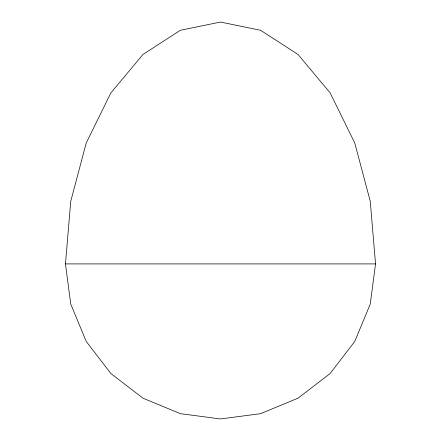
<?xml version="1.0" encoding="UTF-8"?>
<svg xmlns="http://www.w3.org/2000/svg" width="441" height="441" viewBox="0 0 441 441"><rect width="100%" height="100%" fill="white"/><g stroke="black" fill="none" stroke-linecap="round" stroke-linejoin="round"><path stroke-width="0.66" d="M65.461 263.911L70.742 201.311L86.232 142.983L110.873 92.891L142.978 54.452L180.375 30.291L220.5 22.05L260.625 30.291L298.017 54.452L330.127 92.891L354.768 142.983L370.258 201.311L375.539 263.911L370.258 304.036L354.768 341.433L330.127 373.538L298.017 398.179L260.625 413.669L220.5 418.95L180.375 413.669L142.978 398.179L110.873 373.538L86.232 341.433L70.742 304.036L65.461 263.911L375.539 263.911"/></g></svg>
